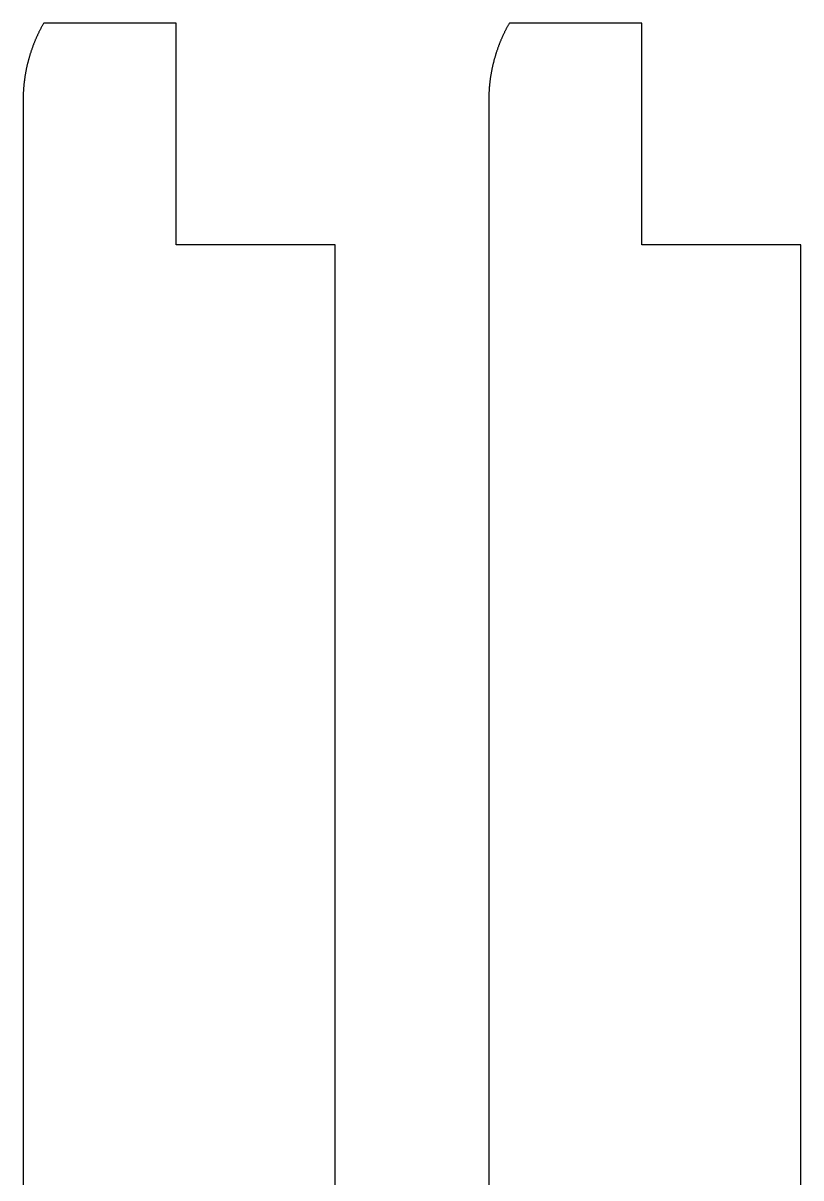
# Model space of a CAD drawing. Header units: inches. Extents: x -1514 to 1282, y -2074 to 286.
# Drawn here: x 354.47 to 359.45, y 32.51 to 39.91 of the extents above; entities that cross this region are included whole.
import ezdxf

# ---------------------------------------------------------------- set-up
doc = ezdxf.new("R2010")
doc.units = ezdxf.units.IN
doc.header["$LTSCALE"] = 0.1
doc.header["$MEASUREMENT"] = 0

msp = doc.modelspace()

# ---------------------------------------------------------------- linework, layer by layer
at = {"color": 7, "linetype": 'Continuous', "lineweight": 25}
for points in [[(356.46869, 28.4903), (356.46869, 38.4903), (355.44869, 38.4903), (355.44869, 39.91153), (354.60068, 39.91153), (354.59868, 39.90805), (354.5967, 39.90455), (354.59473, 39.90104), (354.59277, 39.89753), (354.59083, 39.894), (354.5889, 39.89047), (354.58699, 39.88693), (354.58509, 39.88338), (354.5832, 39.87982), (354.58133, 39.87625), (354.57947, 39.87267), (354.57763, 39.86908), (354.5758, 39.86549), (354.57399, 39.86189), (354.57219, 39.85828), (354.5704, 39.85466), (354.56863, 39.85103), (354.56688, 39.84739), (354.56514, 39.84375), (354.56341, 39.8401), (354.5617, 39.83644), (354.56, 39.83277), (354.55832, 39.8291), (354.55665, 39.82542), (354.55499, 39.82173), (354.55335, 39.81803), (354.55173, 39.81433), (354.55012, 39.81062), (354.54853, 39.80691), (354.54695, 39.80318), (354.54538, 39.79945), (354.54383, 39.79572), (354.5423, 39.79197), (354.54078, 39.78822), (354.53928, 39.78447), (354.53779, 39.7807), (354.53631, 39.77693), (354.53485, 39.77316), (354.53341, 39.76938), (354.53198, 39.76559), (354.53057, 39.7618), (354.52917, 39.758), (354.52779, 39.7542), (354.52642, 39.75039), (354.52507, 39.74657), (354.52373, 39.74275), (354.52241, 39.73893), (354.52111, 39.7351), (354.51982, 39.73126), (354.51854, 39.72742), (354.51728, 39.72358), (354.51604, 39.71973), (354.51481, 39.71587), (354.5136, 39.71202), (354.5124, 39.70815), (354.51122, 39.70428), (354.51006, 39.70041), (354.50891, 39.69654), (354.50778, 39.69266), (354.50666, 39.68877), (354.50556, 39.68488), (354.50448, 39.68099), (354.50341, 39.6771), (354.50235, 39.6732), (354.50132, 39.66929), (354.5003, 39.66539), (354.49929, 39.66148), (354.4983, 39.65757), (354.49733, 39.65365), (354.49637, 39.64973), (354.49543, 39.64581), (354.49451, 39.64188), (354.4936, 39.63796), (354.49271, 39.63403), (354.49184, 39.63009), (354.49098, 39.62616), (354.49014, 39.62222), (354.48931, 39.61828), (354.4885, 39.61434), (354.48771, 39.6104), (354.48694, 39.60645), (354.48618, 39.6025), (354.48543, 39.59854), (354.4847, 39.59455), (354.48398, 39.59056), (354.48328, 39.58656), (354.4826, 39.58255), (354.48193, 39.57854), (354.48128, 39.57453), (354.48064, 39.57052), (354.48003, 39.5665), (354.47942, 39.56249), (354.47884, 39.55846), (354.47827, 39.55444), (354.47771, 39.55041), (354.47718, 39.54638), (354.47666, 39.54235), (354.47615, 39.53831), (354.47566, 39.53427), (354.47519, 39.53023), (354.47474, 39.52619), (354.4743, 39.52215), (354.47388, 39.5181), (354.47347, 39.51406), (354.47308, 39.51001), (354.47271, 39.50596), (354.47235, 39.5019), (354.47201, 39.49785), (354.47169, 39.4938), (354.47138, 39.48974), (354.47109, 39.48568), (354.47082, 39.48162), (354.47056, 39.47757), (354.47032, 39.47351), (354.4701, 39.46945), (354.46989, 39.46539), (354.4697, 39.46132), (354.46952, 39.45726), (354.46937, 39.4532), (354.46922, 39.44914), (354.4691, 39.44508), (354.46899, 39.44102), (354.4689, 39.43695), (354.46883, 39.43289), (354.46877, 39.42883), (354.46873, 39.42477), (354.4687, 39.42071), (354.46869, 39.41665), (354.46869, 18.0903)], [(359.45217, 28.4903), (359.45217, 38.4903), (358.43217, 38.4903), (358.43217, 39.91153), (357.58416, 39.91153), (357.58216, 39.90805), (357.58018, 39.90455), (357.57821, 39.90104), (357.57625, 39.89753), (357.57431, 39.894), (357.57238, 39.89047), (357.57047, 39.88693), (357.56857, 39.88338), (357.56668, 39.87982), (357.56481, 39.87625), (357.56295, 39.87267), (357.56111, 39.86908), (357.55928, 39.86549), (357.55747, 39.86189), (357.55567, 39.85828), (357.55388, 39.85466), (357.55211, 39.85103), (357.55036, 39.84739), (357.54862, 39.84375), (357.54689, 39.8401), (357.54518, 39.83644), (357.54348, 39.83277), (357.5418, 39.8291), (357.54013, 39.82542), (357.53847, 39.82173), (357.53684, 39.81803), (357.53521, 39.81433), (357.5336, 39.81062), (357.53201, 39.80691), (357.53043, 39.80318), (357.52886, 39.79945), (357.52731, 39.79572), (357.52578, 39.79197), (357.52426, 39.78822), (357.52276, 39.78447), (357.52127, 39.7807), (357.51979, 39.77693), (357.51833, 39.77316), (357.51689, 39.76938), (357.51546, 39.76559), (357.51405, 39.7618), (357.51265, 39.758), (357.51127, 39.7542), (357.5099, 39.75039), (357.50855, 39.74657), (357.50721, 39.74275), (357.50589, 39.73893), (357.50459, 39.7351), (357.5033, 39.73126), (357.50202, 39.72742), (357.50076, 39.72358), (357.49952, 39.71973), (357.49829, 39.71587), (357.49708, 39.71202), (357.49588, 39.70815), (357.4947, 39.70428), (357.49354, 39.70041), (357.49239, 39.69654), (357.49126, 39.69266), (357.49014, 39.68877), (357.48904, 39.68488), (357.48796, 39.68099), (357.48689, 39.6771), (357.48583, 39.6732), (357.4848, 39.66929), (357.48378, 39.66539), (357.48277, 39.66148), (357.48178, 39.65757), (357.48081, 39.65365), (357.47985, 39.64973), (357.47891, 39.64581), (357.47799, 39.64188), (357.47708, 39.63796), (357.47619, 39.63403), (357.47532, 39.63009), (357.47446, 39.62616), (357.47362, 39.62222), (357.47279, 39.61828), (357.47198, 39.61434), (357.47119, 39.6104), (357.47042, 39.60645), (357.46966, 39.6025), (357.46891, 39.59854), (357.46818, 39.59455), (357.46746, 39.59056), (357.46676, 39.58656), (357.46608, 39.58255), (357.46541, 39.57854), (357.46476, 39.57453), (357.46412, 39.57052), (357.46351, 39.5665), (357.4629, 39.56249), (357.46232, 39.55846), (357.46175, 39.55444), (357.46119, 39.55041), (357.46066, 39.54638), (357.46014, 39.54235), (357.45963, 39.53831), (357.45914, 39.53427), (357.45867, 39.53023), (357.45822, 39.52619), (357.45778, 39.52215), (357.45736, 39.5181), (357.45695, 39.51406), (357.45656, 39.51001), (357.45619, 39.50596), (357.45583, 39.5019), (357.45549, 39.49785), (357.45517, 39.4938), (357.45486, 39.48974), (357.45457, 39.48568), (357.4543, 39.48162), (357.45404, 39.47757), (357.4538, 39.47351), (357.45358, 39.46945), (357.45337, 39.46539), (357.45318, 39.46132), (357.453, 39.45726), (357.45285, 39.4532), (357.4527, 39.44914), (357.45258, 39.44508), (357.45247, 39.44102), (357.45238, 39.43695), (357.45231, 39.43289), (357.45225, 39.42883), (357.45221, 39.42477), (357.45218, 39.42071), (357.45217, 39.41665), (357.45217, 18.0903)]]:
    msp.add_lwpolyline(points, dxfattribs=at)

doc.saveas('drawing.dxf')
